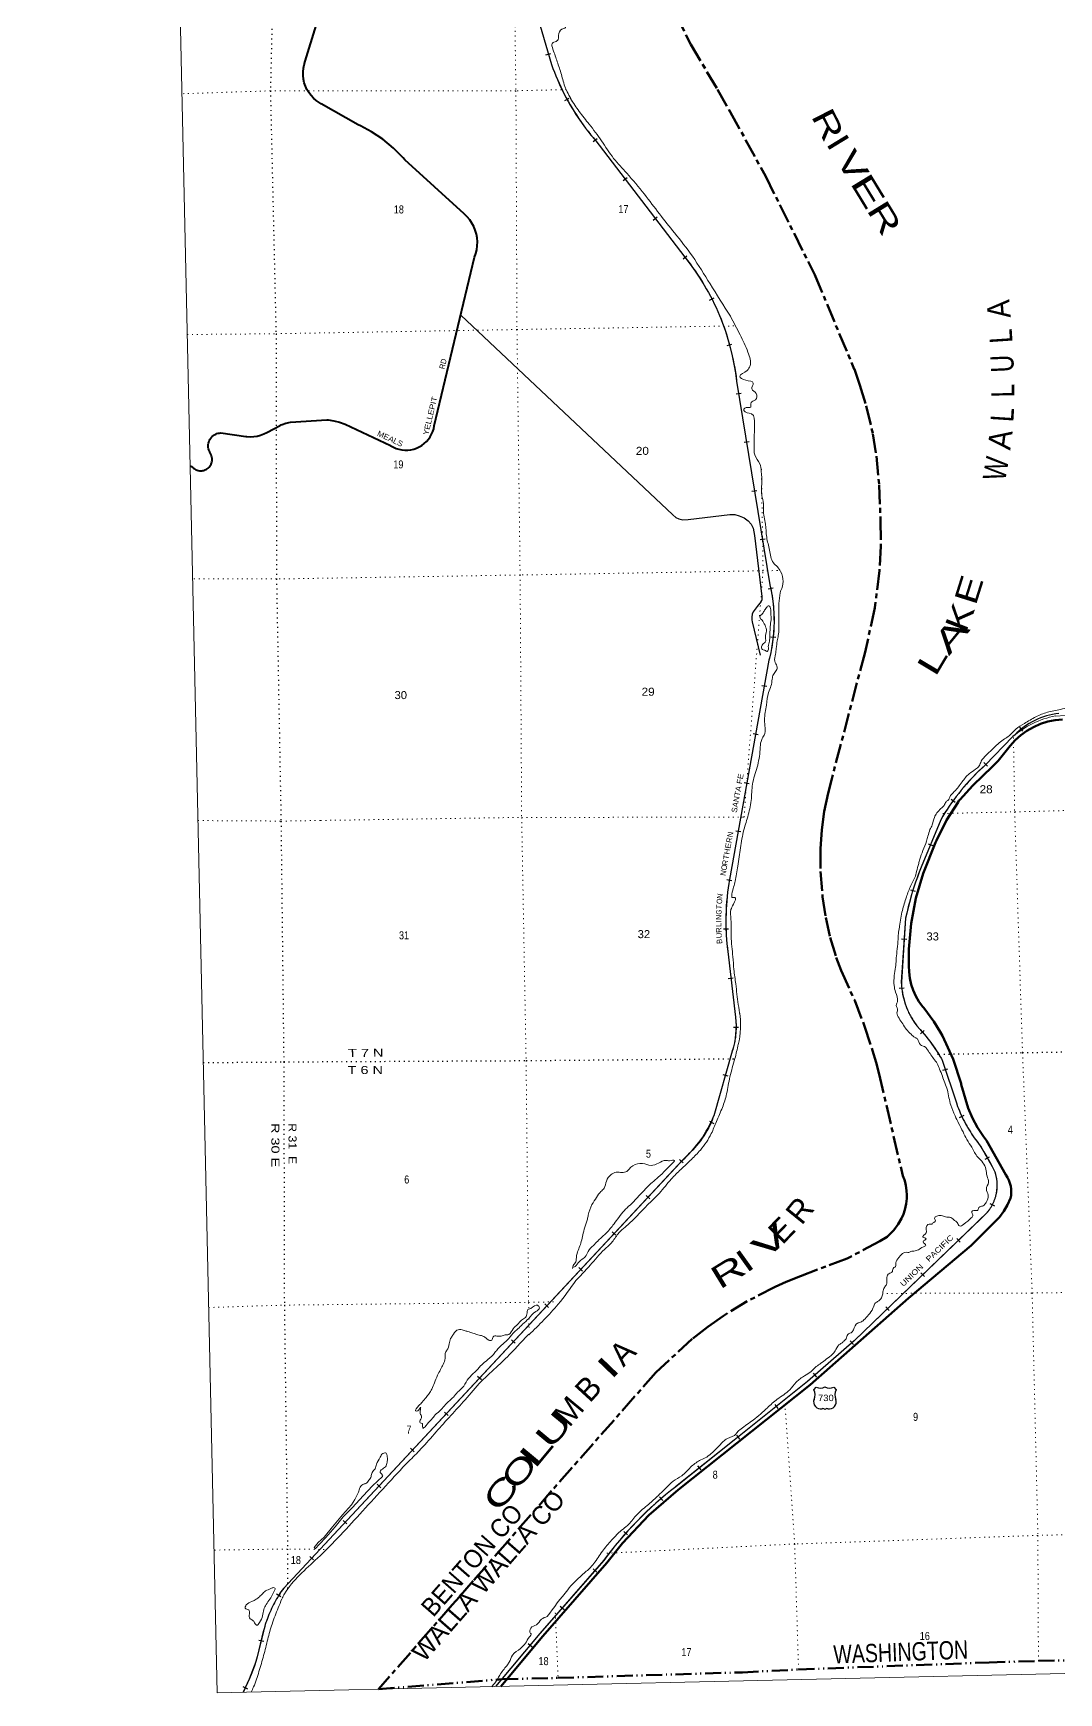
# Model space of a CAD drawing. Header units: feet. Extents: x 505285 to 763886, y -543582 to -353855.
# Drawn here: x 505285 to 527720, y -543582 to -507290 of the extents above; entities that cross this region are included whole.
import ezdxf
from ezdxf.enums import TextEntityAlignment as Align

# ---------------------------------------------------------------- set-up
doc = ezdxf.new("R2010")
doc.units = ezdxf.units.FT
doc.header["$LTSCALE"] = 70
for name, pattern in [('DASH_DOUBLE_DOT', [9.2, 5, -1.2, 0.3, -1.2, 0.3, -1.2]), ('DOTTED', [1.5, 0.3, -1.2]), ('LONG_DASH_SHORT_DASH', [9.9, 6, -1.2, 1.5, -1.2])]:
    doc.linetypes.add(name, pattern=pattern)
for name, color, linetype, lineweight in [('10', 7, 'DASH_DOUBLE_DOT', 60), ('11', 7, 'LONG_DASH_SHORT_DASH', 60), ('12', 7, 'Continuous', 13), ('16', 7, 'Continuous', 25), ('20', 7, 'Continuous', 70), ('26', 7, 'Continuous', 40), ('27', 7, 'Continuous', 13), ('29', 7, 'Continuous', 25), ('34', 7, 'Continuous', 25), ('39', 7, 'Continuous', 13), ('4', 7, 'Continuous', 13), ('6', 7, 'DOTTED', 25), ('7', 7, 'DOTTED', 13)]:
    doc.layers.add(name, color=color, linetype=linetype, lineweight=lineweight)
doc.layers.add('41', color=7, linetype='Continuous')

msp = doc.modelspace()

# ---------------------------------------------------------------- linework, layer by layer
at = {"layer": '10'}
msp.add_lwpolyline([(512838.27, -543503.56), (515545.75, -543282.81), (516763.42, -543255.61), (520798.19, -543133.83), (522027.08, -543070.87), (526194.92, -542917.49), (527274.2, -542883.87), (531506.37, -542790.57), (532576.24, -542775.37), (536789.6, -542718.91), (537915.57, -542699.75), (541130.13, -542654.61)], dxfattribs=at)
at = {"layer": '11'}
for points in [[(519252.21, -506704.27), (519672, -507536.05), (520252, -508521.05), (520533.48, -509010.96), (521310, -510424.11), (522382.58, -512575.4), (523246, -514637.05)], [(523248, -514637.05), (523370.02, -514986.38), (523507.12, -515442.25), (523652.73, -516051.08), (523730.38, -516539.12), (523791, -517169.05), (523820, -517950.05), (523828.67, -518508.61), (523794.7, -519042.79), (523697.63, -519853.77), (523482, -520825.05), (523482, -520825.05), (522745, -523625.05), (522672.38, -523909.27), (522591.09, -524306.87), (522538.91, -524708.1), (522508.59, -525132.42), (522509.79, -525624.71), (522551.05, -526173.46), (522623.85, -526625.09), (522720.91, -527064.57), (522851.95, -527505.27), (522961.15, -527785.72), (523254.78, -528443.73), (523473.18, -529005.84), (523647.9, -529538.8), (523723.13, -529794.96), (523788, -530056.05)], [(523790, -530056.05), (524308, -532274.05), (524308, -532274.05), (524343.06, -532364.55), (524356.35, -532412.95), (524374.08, -532489.44), (524391.8, -532595.49), (524394.76, -532697.46), (524393.28, -532770.63), (524379.98, -532885.53), (524353.4, -533016.71), (524320.9, -533111.3), (524281.02, -533208.11), (524205.7, -533337.07), (524111.16, -533462.7), (523961.98, -533609.02), (523805, -533708.05), (523093, -534083.05), (522068, -534471.05), (522068, -534471.05), (521759.6, -534596.34), (521518.83, -534702.75), (520902.87, -535020.53), (520384.4, -535336.82), (520046.14, -535575.52), (519703.45, -535838.6), (518907, -536577.05), (518907, -536577.05), (516625.29, -539165.1), (515657.67, -540279.98), (514910.23, -541135.74), (514607.41, -541482.34), (514449.36, -541661.18), (512838.27, -543503.56)]]:
    msp.add_lwpolyline(points, dxfattribs=at)
at = {"layer": '16'}
for p, q in [((522361.77, -536955.68), (522413.08, -536896.92)), ((522604.84, -536890.95), (522604.56, -536891.15)), ((522796.93, -536896.83), (522848.32, -536955.68))]:
    msp.add_line(p, q, dxfattribs=at)
for centre, radius, start, end in [((522168.79, -537066.31), 222.05, 332.97043, 29.75871), ((522504.16, -536739.26), 182.07, 239.97227, 303.45418), ((522705.94, -536739.76), 181.52, 236.33975, 300.08743), ((522705.93, -536739.26), 182.07, 236.54582, 236.59441), ((523041.29, -537066.31), 222.05, 150.24129, 207.02957), ((522507.98, -537221.21), 151.42, 159.09177, 283.81923), ((522702.1, -537221.21), 151.42, 256.18077, 20.90823)]:
    msp.add_arc(centre, radius, start, end, dxfattribs=at)
for centre, major_axis, start_param, end_param in [((522563.32, -537420.03), (-19.56, 51.67), 4.95877769, 6.28318531), ((522646.77, -537420.03), (19.56, 51.67), 0, 1.32637542)]:
    msp.add_ellipse(centre, major_axis=major_axis, ratio=0.929097, start_param=start_param, end_param=end_param, dxfattribs=at)
at = {"layer": '20'}
msp.add_lwpolyline([(515513.13, -543443.52), (516437, -542341.05), (517836, -540742.05), (518176.04, -540311.36), (518754.93, -539695.76), (519395, -539144.05), (522282, -536844.05), (524434, -534955.05), (525806, -533798.05), (526408, -533198.05), (526422, -533181.16), (526516.63, -533052.14), (526597.26, -532913.93), (526663, -532768.05), (526674.52, -532703.48), (526679.5, -532635.93), (526677.39, -532568.23), (526668.21, -532501.12), (526652.07, -532435.34), (526629.14, -532371.61), (526599.68, -532310.62), (526564, -532253.05), (526141, -531502.05), (526071.48, -531415.19), (525940.01, -531222.08), (525829.45, -531016.28), (525741, -530800.05), (525587, -530277.05), (525582.43, -530260.14), (525406.35, -529725.41), (525175.34, -529212.02), (525128.31, -529126.6), (524983.38, -528902.91), (524768, -528605.05), (524742.04, -528574.52), (524660.18, -528463.92), (524590.34, -528345.37), (524533.27, -528220.16), (524489.59, -528089.68), (524459.8, -527955.35), (524444.21, -527818.64), (524443, -527681.05), (524441.81, -527322.84), (524488.15, -526761.3), (524592.93, -526207.68), (524755, -525668.05), (525023, -524991.05), (525042.45, -524945.62), (525265.44, -524497.95), (525517.45, -524102.05), (525536.45, -524072.2), (525554.94, -524052.05), (525843, -523738.05), (526267, -523329.05), (526393, -523204.05), (526653, -522877.05), (526654.7, -522874.96), (526766.03, -522752.21), (526889.58, -522641.78), (527023.99, -522544.86), (527167.8, -522462.52), (527319.43, -522395.67), (527477.21, -522345.04), (527639.43, -522311.17), (527804.29, -522294.45)], dxfattribs=at)
at = {"layer": '26'}
for points in [[(514046.12, -515938.14), (514059, -515874.05), (514940, -512188.05), (514967.45, -512110.98), (514988.15, -512026.62), (514999.91, -511940.56), (515002.61, -511853.75), (514996.22, -511767.12), (514980.81, -511681.64), (514956.55, -511598.24), (514923.71, -511517.83), (514882.64, -511441.29), (514833.8, -511369.47), (514777.71, -511303.15), (514715, -511243.05), (513415, -510062.05), (513375.17, -510015.75), (513165.93, -509801.48), (512935.43, -509610.26), (512686.21, -509444.17), (512444, -509317.12), (512394.02, -509290.89), (512394, -509290.88), (511583, -508831.05), (511540.48, -508806.15), (511475.82, -508760.51), (511416.27, -508708.35), (511362.51, -508650.26), (511315.11, -508586.87), (511274.6, -508518.87), (511241.42, -508447), (511215.93, -508372.06), (511198.41, -508294.87), (511189.06, -508216.27), (511187.98, -508137.12), (511195.18, -508058.3), (511210.57, -507980.66), (511234, -507905.05), (511474, -507124.05)], [(508716.81, -516748.78), (508745, -516768.73), (508782.44, -516795.22), (508795, -516806.5), (508801.74, -516812.07), (508823.46, -516826.48), (508846.56, -516838.54), (508870.79, -516848.11), (508895.9, -516855.11), (508921.6, -516859.43), (508947.61, -516861.05), (508973.64, -516859.95), (508999.42, -516856.12), (509024.66, -516849.62), (509049.08, -516840.53), (509072.41, -516828.92), (509094.41, -516814.94), (509114.82, -516798.74), (509133.43, -516780.5), (509150.02, -516760.41), (509164.43, -516738.69), (509176.49, -516715.59), (509186.07, -516691.35), (509193.06, -516666.25), (509197.39, -516640.55), (509199.01, -516614.54), (509197.9, -516588.51), (509194.08, -516562.73), (509187.58, -516537.49), (509178.48, -516513.07), (509149.59, -516454.16), (509138.19, -516431.9), (509127.29, -516404.38), (509119.34, -516375.87), (509114.4, -516346.68), (509112.55, -516317.14), (509113.79, -516287.57), (509118.12, -516258.28), (509125.48, -516229.62), (509135.81, -516201.87), (509148.97, -516175.36), (509164.83, -516150.37), (509183.22, -516127.18), (509203.93, -516106.03), (509226.74, -516087.17), (509251.4, -516070.79), (509277.63, -516057.08), (509305.15, -516046.19), (509333.66, -516038.23), (509362.85, -516033.3), (509392.39, -516031.45), (509933.53, -516107.22), (509959.35, -516110.53), (510034.58, -516114.82), (510109.85, -516111.23), (510184.34, -516099.79), (510257.22, -516080.62), (510327.7, -516053.95), (510395, -516020.05), (510684.51, -515866.35), (510709.46, -515853.11), (510734.51, -515844.4), (510808.83, -515818.55), (510911.21, -515794.59), (510917.6, -515793.47), (511705.65, -515744.04), (511738.69, -515746.75), (511864.52, -515765.52), (511987.71, -515797.33), (512106.9, -515841.85), (513104, -516309.05), (513106.79, -516310.82), (513163.76, -516342.87), (513223.78, -516368.8), (513286.18, -516388.3), (513350.27, -516401.18), (513415.36, -516407.28), (513480.73, -516406.55), (513545.67, -516398.99), (513609.46, -516384.69), (513671.4, -516363.79), (513730.82, -516336.53), (513787.07, -516303.22), (513839.53, -516264.2), (513887.62, -516219.92), (513930.81, -516170.85), (513968.65, -516117.53), (514000.7, -516060.55), (514026.62, -516000.54), (514046.12, -515938.14)]]:
    msp.add_lwpolyline(points, dxfattribs=at)
at = {"layer": '29'}
msp.add_line((514638.26, -513455.05), (519277.51, -517825.42), dxfattribs=at)
msp.add_lwpolyline([(519277.51, -517825.42), (519344.51, -517882.86), (519407.14, -517912.1), (519494.8, -517928.81), (519611.71, -517924.63), (520526, -517816.03), (520630.37, -517816.03), (520726.4, -517841.09), (520839.11, -517887.04), (520922.61, -517953.87), (520989.41, -518024.87), (521031.16, -518112.59), (521064.56, -518271.31), (521223.2, -519607.9), (521223.2, -519678.9), (521206.51, -519720.67), (521118.83, -519825.09), (521031.16, -519946.22), (521010.28, -519992.16), (521001.94, -520063.17), (521001.93, -520121.64), (521014.46, -520163.42), (521189.8, -520890.19)], dxfattribs=at)
at = {"layer": '34', "lineweight": 13}
for p, q in [((515495, -504113.05), (516624, -507978.05)), ((517571, -509616.05), (519541, -512191.05)), ((520671, -514900.05), (521401, -519355.05)), ((521379, -521003.05), (520516, -525793.05)), ((530089, -522066.05), (527645.74, -522221.96)), ((526715, -522672.05), (526108, -523296.05)), ((525137, -524488.05), (524707, -525527.05)), ((524369, -526645.05), (524275, -528041.05)), ((520478, -527371.05), (520646, -528807.05)), ((520575, -529547.05), (520147, -531056.05)), ((525158.08, -529713.37), (525487, -530705.05)), ((519529, -531887.05), (510766, -541290.05)), ((526027, -533201.05), (523247.56, -535877.59)), ((523164, -535958.05), (523164.02, -535958.03)), ((510319, -542243.05), (510187, -542798.05))]:
    msp.add_line(p, q, dxfattribs=at)
at = {"layer": '34'}
for p, q in [((516502.62, -507762.64), (516608.79, -507731.63)), ((516914.11, -508762.73), (517011.12, -508709.59)), ((517534.83, -509661.12), (517622.68, -509593.91)), ((518188.4, -510511.11), (518276.25, -510443.9)), ((518846.08, -511375.06), (518933.93, -511307.85)), ((519500.22, -512225.74), (519586.94, -512157.07)), ((520079.81, -513129.3), (520177.96, -513078.3)), ((520464.32, -514115.84), (520570.97, -514086.52)), ((520659.56, -515177.21), (520768.71, -515159.32)), ((520835.51, -516234.88), (520944.67, -516217)), ((521008.51, -517306.8), (521117.67, -517288.92)), ((521184.47, -518364.48), (521293.63, -518346.6)), ((521361.92, -519437.7), (521470.33, -519415.71)), ((521418.6, -520487.06), (521528.53, -520499.32)), ((521223.27, -521550.99), (521332.12, -521570.6)), ((526860.95, -522462.16), (526924.19, -522552.91)), ((521035.72, -522606.67), (521144.58, -522626.28)), ((526083.66, -523240.6), (526162.95, -523317.72)), ((520840.63, -523674.79), (520949.48, -523694.41)), ((525363.9, -524043.2), (525453.48, -524108.08)), ((520653.08, -524730.48), (520761.94, -524750.09)), ((524858.91, -525013.26), (524961.12, -525055.56)), ((520458.07, -525799.36), (520567.17, -525817.54)), ((524476.17, -526019.36), (524581.68, -526052.54)), ((520386.65, -526877.86), (520497.23, -526875.04)), ((524282.4, -527095.96), (524392.76, -527103.39)), ((520490.78, -527963.18), (520600.64, -527950.33)), ((524230.69, -528174.86), (524340.74, -528163.71)), ((520605.79, -529022.14), (520716.39, -529022.93)), ((524693.44, -529170.77), (524777.6, -529099)), ((520370.3, -530063.12), (520476.71, -530093.31)), ((525186.2, -529968.09), (525291.19, -529933.27)), ((520075.69, -531084.67), (520175.98, -531131.31)), ((525546.19, -530998.5), (525646.58, -530952.05)), ((519421.96, -531919.6), (519502.88, -531995.02)), ((526111.11, -531913.53), (526207.19, -531858.73)), ((518692.87, -532705.78), (518773.79, -532781.19)), ((525725.36, -533493.15), (526167.2, -533062.56)), ((526212.56, -532884.55), (526310.87, -532935.25)), ((517950.7, -533498.32), (518031.62, -533573.73)), ((525488.92, -533644.94), (525565.64, -533724.61)), ((517221.61, -534284.49), (517302.52, -534359.9)), ((524705, -534396.21), (524781.72, -534475.89)), ((516479.43, -535077.04), (516560.35, -535152.45)), ((523934.48, -535141.83), (524011.2, -535221.5)), ((515750.34, -535863.21), (515831.26, -535938.62)), ((523152.77, -535885.29), (523225.74, -535968.42)), ((515008.17, -536655.75), (515089.09, -536731.17)), ((522348.69, -536594.58), (522421.65, -536677.7)), ((514279.08, -537441.93), (514360, -537517.34)), ((521506.29, -537275.24), (521575.21, -537361.75)), ((520669.3, -537945.38), (520738.22, -538031.89)), ((513536.91, -538234.47), (513617.83, -538309.88)), ((519818.44, -538619.9), (519887.36, -538706.42)), ((512807.81, -539020.64), (512888.73, -539096.05)), ((518985.32, -539293.58), (519057, -539377.82)), ((512065.64, -539813.19), (512146.56, -539888.6)), ((518203.9, -540057.15), (518286.56, -540130.65)), ((511336.55, -540599.36), (511417.47, -540674.77)), ((517531.16, -540872.54), (517614.41, -540945.38)), ((510610.31, -541418.7), (510704.41, -541476.85)), ((516814.24, -541688), (516897.48, -541760.83)), ((510219.66, -542429.51), (510327.27, -542455.1)), ((516114.78, -542502.09), (516199.55, -542573.15)), ((509874.75, -543444.03), (509974.72, -543491.37))]:
    msp.add_line(p, q, dxfattribs=at)
for points in [[(515496.06, -504112.77), (516625.04, -507977.72), (516654.47, -508060.69), (516685.64, -508142.53), (516718.23, -508223.9), (516751.94, -508305.4), (516787.39, -508385.76), (516824.09, -508465.17), (516861.91, -508544.7), (516901.47, -508623.1), (516942.28, -508700.53), (516984.69, -508777.94), (517028.2, -508853.9), (517072.65, -508929.54), (517119.01, -509004.5), (517166.44, -509078.02), (517215.33, -509151.05), (517264.98, -509223.27), (517316.54, -509294.83), (517368.72, -509365.11), (517422.8, -509434.71), (517477.5, -509503.05), (517533.63, -509570.89), (517571.85, -509615.36), (519541.86, -512190.38), (519599.51, -512263.18), (519655.18, -512336.91), (519709.6, -512411.63), (519763.52, -512487.43), (519815.46, -512564.15), (519865.82, -512641.44), (519915.69, -512719.81), (519963.57, -512799.09), (520009.87, -512878.96), (520055.26, -512960.24), (520098.75, -513041.68), (520141.41, -513123.79), (520182.42, -513207.22), (520221.51, -513290.83), (520259.36, -513375.42), (520296.05, -513460.26), (520331.09, -513546.44), (520364.63, -513632.45), (520396.52, -513719.79), (520426.92, -513806.95), (520456.07, -513895.12), (520483.32, -513983.45), (520508.99, -514072.37), (520533.5, -514161.54), (520556.02, -514251.61), (520577.39, -514341.93), (520596.84, -514432.43), (520615.15, -514523.17), (520631.12, -514614.42), (520645.94, -514705.91), (520659.26, -514797.24), (520671.01, -514889.15), (520672.09, -514899.91), (521402.08, -519354.84), (521415.38, -519413.45), (521427.27, -519472.1), (521438.16, -519530.95), (521448.46, -519590.31), (521457.34, -519649.64), (521465.14, -519708.88), (521472.35, -519768.6), (521478.14, -519828.3), (521482.84, -519887.9)], [(521482.84, -519887.9), (521486.62, -519948.07), (521489.25, -520007.79), (521491.2, -520067.68), (521491.82, -520127.88), (521491.27, -520187.65), (521489.72, -520247.65), (521487.42, -520307.47), (521483.78, -520367.6), (521479.32, -520427.22), (521473.52, -520487.15), (521466.9, -520546.56), (521459.26, -520606.22), (521450.48, -520665.43), (521440.61, -520724.54), (521429.99, -520783.47), (521417.95, -520842.39), (521405.17, -520901.12), (521391.22, -520959.42), (521380.07, -521003.29), (520517.08, -525793.24), (520501.55, -525886.42), (520488.26, -525979.44), (520476.55, -526072.74), (520465.81, -526166.75), (520457.3, -526260.58), (520450.47, -526354.18), (520444.61, -526448.48), (520440.97, -526542.62), (520439.02, -526636.5), (520438.59, -526731.19), (520439.91, -526825.09), (520442.31, -526919.17), (520446.84, -527013.62), (520453.15, -527107.28), (520461.05, -527201.23), (520470.11, -527294.81), (520479.09, -527370.93), (520647.09, -528806.93), (520650.63, -528836.44), (520653.47, -528865.89), (520655.81, -528895.38), (520657.83, -528925.1), (520659.15, -528954.74), (520659.95, -528984.25), (520660.45, -529013.99), (520660.22, -529043.64), (520659.49, -529073.19), (520658.26, -529102.97), (520656.49, -529132.48), (520654.39, -529162.03), (520651.61, -529191.66), (520648.28, -529221.02), (520644.43, -529250.44), (520640.24, -529279.74), (520635.37, -529309.12), (520630.13, -529338.21), (520624.2, -529367.38), (520617.9, -529396.26), (520611.09, -529425.2), (520603.73, -529453.87), (520595.85, -529482.42), (520587.61, -529510.86), (520578.67, -529539.21), (520576.05, -529547.37), (520173.74, -530965.77)], [(526749.75, -522643.85), (526741.71, -522650.47), (526715.75, -522672.86), (526108.76, -523296.85), (526061.98, -523339.43), (525998.18, -523399.2), (525936.09, -523459.97), (525874.6, -523521.66), (525814.41, -523584.13), (525755.02, -523648.19), (525697.35, -523713.28), (525640.53, -523778.87), (525584.51, -523846.06), (525530.03, -523913.59), (525476.58, -523982.3), (525424.61, -524052.45), (525373.75, -524122.67), (525323.93, -524194.07), (525275.59, -524266.92), (525228.35, -524339.84), (525182.42, -524413.51), (525137.98, -524488.55), (524708.02, -525527.47), (524666.85, -525632.82), (524626.01, -525742.44), (524587, -525853.14), (524550.47, -525965.04), (524515.42, -526076.57), (524482.19, -526189.16), (524451.46, -526302.97), (524422.18, -526416.4), (524394.88, -526530.23), (524370.09, -526645.21), (524276.1, -528041.07), (524276.75, -528059.07), (524278.11, -528088.05), (524280.2, -528116.87), (524282.63, -528145.85), (524285.55, -528174.65), (524289.06, -528203.41), (524293.06, -528231.98), (524297.54, -528260.62), (524302.38, -528289.17), (524307.93, -528317.58), (524313.86, -528345.9), (524320.39, -528374.18), (524327.27, -528402.38), (524334.78, -528430.29), (524342.65, -528458.14), (524351.01, -528485.81), (524359.97, -528513.42), (524369.32, -528540.73), (524379.14, -528568.08), (524389.48, -528595.03), (524400.28, -528622.04), (524411.6, -528648.63), (524423.29, -528675.14), (524435.37, -528701.34), (524448.04, -528727.5), (524461.23, -528753.25), (524474.68, -528778.78), (524488.73, -528804.28), (524503.07, -528829.33), (524517.9, -528854.19), (524533.35, -528878.78), (524548.97, -528903.04), (524565.07, -528927.11), (524581.8, -528950.91), (524598.68, -528974.36), (524615.96, -528997.51), (524633.83, -529020.34), (524644.78, -529031.95), (524688.66, -529079.25), (524731.92, -529127.75)], [(524731.92, -529127.75), (524773.9, -529176.97), (524815.22, -529226.55), (524855.94, -529277.31), (524895.5, -529328.31), (524934.27, -529380.17), (524971.93, -529433.07), (525008.76, -529486.01), (525044.8, -529539.83), (525079.73, -529594.69), (525113.81, -529649.58), (525146.95, -529705.03), (525170.43, -529746.48), (525169.28, -529743.66), (525488.03, -530704.7), (525489.45, -530708.64), (525507.16, -530757.76), (525525.8, -530806.13), (525545.27, -530854.59), (525565.68, -530902.32), (525586.75, -530949.91), (525608.51, -530996.94), (525631.34, -531043.88), (525655.1, -531090.09), (525679.33, -531135.91), (525704.63, -531181.65), (525730.45, -531226.61), (525757.15, -531271.23), (525784.97, -531315.35), (525813.08, -531358.87), (525842.07, -531402.06), (525872.17, -531444.75), (525902.56, -531486.83), (525933.65, -531528.36), (525965.89, -531569.42), (526018.2, -531651.5), (526081.57, -531754.25), (526142.79, -531858.87), (526202.47, -531963.51), (526260.3, -532069.1), (526316.01, -532176.62), (526320.26, -532189.03), (526325.23, -532204.47), (526329.91, -532220), (526334.41, -532235.58), (526338.54, -532251.33), (526342.48, -532267.12), (526346.08, -532282.95), (526349.48, -532298.83), (526352.48, -532314.79), (526355.27, -532330.8), (526357.8, -532346.79), (526360.06, -532362.88), (526361.98, -532379), (526363.62, -532395.23), (526365.07, -532411.38), (526366.12, -532427.62), (526366.91, -532443.83), (526367.5, -532460.09), (526367.77, -532476.25), (526367.68, -532492.58), (526367.41, -532508.82), (526366.74, -532525.01), (526365.94, -532541.2), (526364.74, -532557.48), (526363.29, -532573.61), (526361.58, -532589.71), (526359.6, -532605.91), (526357.22, -532621.95), (526354.73, -532637.97), (526351.84, -532653.95), (526348.73, -532669.98), (526345.34, -532685.79), (526341.59, -532701.61), (526337.67, -532717.36), (526333.48, -532733.09), (526328.91, -532748.64), (526324.13, -532764.24), (526319.12, -532779.69), (526313.77, -532795.03), (526308.18, -532810.22), (526302.33, -532825.38), (526296.29, -532840.46), (526289.86, -532855.37), (526283.25, -532870.19), (526276.32, -532884.92), (526269.19, -532899.56), (526261.76, -532913.98), (526254.13, -532928.3), (526246.26, -532942.47), (526238.07, -532956.55), (526229.7, -532970.4), (526221.06, -532984.24), (526212.19, -532997.77), (526203.07, -533011.3), (526193.7, -533024.53), (526184.14, -533037.67), (526174.41, -533050.6), (526164.36, -533063.43)], [(519487.08, -531933.64), (510766.85, -541290.76), (510738.99, -541329.1), (510712.15, -541367.92), (510685.94, -541407.23), (510660.02, -541447.08), (510635.15, -541487.34), (510611.07, -541527.88), (510587.28, -541568.96)], [(525725.33, -533493.09), (523241.89, -535884.58), (523243.82, -535881.5), (522224.94, -536775.85), (519339.58, -539074.54), (519228.13, -539161.88), (519118.36, -539252.08), (519010.07, -539344.21), (518902.15, -539438.13), (518796.87, -539534.12), (518693.73, -539631.56), (518590.95, -539730.79), (518490.81, -539832.09), (518392.83, -539934.84), (518295.69, -540040.01), (518201.34, -540146.14), (518107.98, -540253.55), (518016.64, -540363.53), (517928.08, -540474.45), (517841.02, -540587.31), (517766.9, -540686.03), (516369.47, -542283.23), (515394.76, -543446.13)], [(510587.28, -541568.96), (510564.52, -541610.45), (510542.58, -541652.2), (510521.13, -541694.66), (510500.66, -541737.17), (510480.63, -541779.99), (510461.48, -541823.46), (510443.29, -541866.97), (510425.76, -541910.97), (510408.84, -541955.06), (510392.77, -541999.8), (510377.48, -542044.42), (510363.06, -542089.69), (510349.39, -542134.84), (510336.39, -542180.47), (510324.35, -542226.15), (510320.06, -542243.32), (510188.05, -542798.35), (510156.69, -542894.37), (510123.31, -542989.09), (510088.28, -543083.28), (510051.98, -543177.68), (510013.66, -543270.82), (509973.86, -543362.88), (509932.78, -543455.14), (509889.69, -543546.15), (509878.2, -543568.01)]]:
    msp.add_lwpolyline(points, dxfattribs=at)
at = {"layer": '34', "lineweight": 13}
for points in [[(523248.73, -535875.72), (522224.24, -536775), (519338.92, -539073.66)], [(517768.27, -540682.79), (516368.64, -542282.51), (515446.02, -543383.24)]]:
    msp.add_lwpolyline(points, dxfattribs=at)
for centre, radius, start, end in [((521376.91, -506322.93), 5032.85, 199.19976, 220.86843), ((515400.05, -515508.53), 5305.96, 6.58515, 38.69962), ((518054.88, -520134.52), 3435.71, 345.35716, 13.11319), ((528005.4, -524150.98), 1962.75, 100.49163, 131.1054), ((529444.21, -527005.2), 4988.8, 131.9699, 149.69777), ((525836.62, -526710.63), 5399.16, 170.21512, 187.02592), ((530952.17, -528025.21), 6726.29, 158.1978, 168.15938), ((525934.55, -527990.19), 1660.32, 181.75512, 218.37999), ((518961.23, -529018.81), 1698.02, 341.87498, 7.16397), ((521940.66, -531572.17), 3709.03, 29.21119, 43.45722), ((528299.08, -529715.66), 2981.06, 199.38365, 218.46653), ((518086.27, -530168.82), 2243.61, 310.01882, 336.70612), ((520157.56, -535323.06), 6914.58, 27.06379, 32.87225), ((525437.09, -532482.63), 929.58, 309.39059, 19.19213), ((524338.64, -545526.51), 8163.12, 127.76014, 143.65539), ((512951.95, -542896.69), 2712.87, 143.68465, 166.05795), ((504693.56, -541037.96), 5768.52, 334.08467, 342.23465)]:
    msp.add_arc(centre, radius, start, end, dxfattribs=at)
at = {"layer": '34'}
for centre, radius, start, end in [((527883.13, -523729.37), 1570.17, 95.95158, 136.03481), ((517781.83, -529992.33), 2584.1, 311.34832, 337.85115)]:
    msp.add_arc(centre, radius, start, end, dxfattribs=at)
at = {"layer": '39'}
for p, q in [((516619.06, -507521.12), (516618.44, -507521.61)), ((513485.5, -538529.55), (513496, -538519.05))]:
    msp.add_line(p, q, dxfattribs=at)
msp.add_lwpolyline([(512922, -538819.05), (512925, -538851.05), (512709, -539053.05), (512506, -539275.05), (512273, -539527.05), (512068, -539733.05), (511888, -539952.05), (511690, -540182.05), (511546, -540328.05), (511455, -540434.05), (511430, -540405.05), (511517, -540291.05), (511653, -540180.05), (511834, -539952.05), (512050, -539689.05), (512247, -539473.05), (512322, -539354.05), (512401, -539197.05), (512420, -539118.05)], dxfattribs=at)
for centre, radius, start, end in [((523642.58, -519899.52), 2047.91, 167.92301, 181.02191), ((519005.74, -528990.45), 1754.18, 346.02611, 9.86049)]:
    msp.add_arc(centre, radius, start, end, dxfattribs=at)
for points in [[(525663.88, -497516.55), (525699, -497575.05), (525686, -497672.05), (525701, -497758.05), (525761, -497812.05), (525765, -497860.05), (525829, -497963.05), (525926, -498166.05), (525991, -498307.05), (526018, -498517.05), (525963, -498613.05), (525924, -498701.05), (525943, -498881.05), (526050, -499036.05), (526148, -499134.05), (526334, -499340.05), (526472, -499430.05), (526638, -499589.05), (526819, -499846.05), (526968, -500070.05), (527112, -500302.05), (527252.14, -500638.29), (527325.51, -500762.17), (527435.58, -501069.58), (527575, -501334.05), (527655.71, -501647.69), (527741, -501822.05), (527837, -502052.05), (527844, -502086.05), (527901, -502203.05), (527984, -502359.05), (528070, -502623.05), (528160, -502797.05), (528243, -502983.05), (528329, -503101.05), (528391, -503213.05), (528414, -503417.05), (528427, -503545.05), (528444, -503694.05), (528477, -503773.05), (528500, -503861.05), (528471, -503894.05), (528410, -503882.05), (528360, -503819.05), (528288, -503824.05), (528203, -503867.05), (528096, -503971.05), (528024, -503988.05), (527948, -504037.05), (527940, -504150.05), (527972, -504281.05), (528013, -504479.05), (527993, -504640.05), (527942, -504732.05), (527856, -504858.05), (527865, -505025.05), (527929, -505234.05), (527958, -505325.05), (528054, -505426.05), (528225, -505491.05), (528281, -505555.05), (528314, -505678.05), (528293, -505790.05), (528252, -505922.05), (528282, -506041.05), (528351, -506119.05), (528441, -506159.05), (528495, -506213.05), (528502, -506205.05), (528575, -506086.05), (528711, -506022.05), (528837, -505940.05), (528927, -505882.05), (529015, -505879.05), (529097, -505979.05), (529124, -506060.05), (529025, -506166.05), (528897, -506277.05), (528786, -506348.05), (528678, -506418.05), (528672, -506452.05), (528697, -506544.05), (528762, -506560.05), (528882, -506557.05), (528976, -506594.05), (529070, -506698.05), (529176, -506800.05), (529269, -506900.05), (529376, -507025.05), (529473, -507049.05), (529658, -507105.05), (529750, -507152.05), (529830, -507194.05), (529956, -507250.05), (530111, -507252.05), (530233, -507250.05), (530349, -507290.05)], [(516402.7, -506814.84), (516439, -506778.05), (516549, -506650.05), (516707, -506536.05), (516879, -506501.05), (516950, -506597.05), (516885, -506634.05), (516818, -506670.05), (516751, -506813.05), (516712, -506903.05), (516925, -506842.05), (516985, -506910.05), (516990, -507056.05), (516946, -507104.05), (516928, -507163.05), (516851, -507202.05), (516777, -507339.05), (516757, -507447.05), (516676.59, -507486.21)], [(516676.98, -507485.4), (516643.25, -507507.49), (516655.8, -507641.25), (516748.3, -507914.73), (516839.91, -508194.26), (516877.84, -508339.53), (517003.97, -508645.52), (517083.74, -508786.76)], [(517038.75, -508721.34), (517230, -509000.05), (517447, -509280.05), (517718, -509645.05), (517982, -510027.05), (518269, -510353.05), (518654, -510808.05), (518986, -511243.05), (519314, -511656.05), (519705, -512167.05), (520091, -512771.05), (520537, -513477.05)], [(520537, -513477.05), (520748, -513886.05), (520920, -514266.05), (520966, -514566.05), (520900, -514664.05), (520741, -514791.05), (520871, -514878.05), (521036, -514943.05), (521006, -515067.05), (521102, -515172.05), (521082, -515305.05), (520990, -515369.05), (520981, -515466.05), (520881, -515475.05), (520832, -515515.05), (520833, -515543.05), (520996, -515612.05), (521065, -515847.05), (521059, -516149.05), (521059, -516313.05), (521068, -516510.05), (521181, -516707.05), (521212, -516869.05), (521222, -517142.05), (521221, -517399.05), (521263, -517573.05), (521257, -517706.05), (521305, -518028.05), (521330, -518310.05), (521394, -518596.05), (521476, -518870.05), (521564, -518960.05), (521635, -519062.05), (521689, -519279.05), (521638, -519478.05), (521637.22, -519479.67)], [(521595.38, -519934.32), (521597.01, -520174.76), (521584.83, -520462.81), (521562.47, -520575.63), (521539.68, -520744.11), (521524.76, -520868.47), (521508.84, -521023.93), (521555.28, -521134), (521541.05, -521224.58), (521477.71, -521313.46), (521450.05, -521414.9), (521422.7, -521565.83), (521369.9, -521704.3), (521327.59, -521982.78), (521282.94, -522307.22), (521275.77, -522638.95), (521221.13, -522735.87), (521190.48, -522902.55), (521133.2, -523296.42), (521028.48, -523665.45), (520994.66, -524024.58), (520927.95, -524384.41), (520830.95, -524711.38), (520758.45, -525105.71), (520697.49, -525501.4), (520642.18, -525831.25), (520569.5, -526120.03), (520576.84, -526193.46), (520632.07, -526188.2), (520604.37, -526336.45), (520548, -526456.01), (520548, -526669.78), (520552.98, -527036.14), (520589.86, -527485.7), (520613.79, -527763.9), (520652.7, -528081.13), (520708.61, -528528.44), (520747.66, -528775.26)], [(521337.42, -520811.8), (521336, -520811.05), (521307, -520790.05), (521240, -520768.05), (521222, -520688.05), (521246, -520653.05), (521307, -520591.05), (521302, -520521.05), (521311, -520430.05), (521325, -520367.05), (521294, -520240.05), (521262, -520174.05), (521230, -520125.05), (521197, -520094.05), (521182, -520051.05), (521226, -519999.05), (521274, -519929.05), (521327, -519848.05), (521376, -519809.05), (521405, -519844.05), (521419, -519952.05), (521428, -520080.05), (521411, -520232.05), (521403, -520344.05), (521399, -520487.05), (521391, -520582.05), (521365, -520706.05), (521365, -520780.05), (521337.42, -520811.8)], [(527928.55, -522034.12), (527760.5, -522077.39), (527469.53, -522138.65), (527218.83, -522240.83), (526966.58, -522382.46), (526778.24, -522510.49), (526634.82, -522654.91), (526534.44, -522720.54), (526302.93, -522912.95), (526131.36, -523078.28), (526025.13, -523211.07), (525976.85, -523313.31), (525900.78, -523385.29), (525760.32, -523484.74), (525603.19, -523664.01), (525434.29, -523872.13), (525334.93, -523993.09), (525305.49, -524058.02), (525254.75, -524096.32), (525213.13, -524175.28), (525138.93, -524246.77), (525055.51, -524341.31), (524999.83, -524438.15), (524950.76, -524600.69), (524901.67, -524704.87), (524858.76, -524849.3), (524826.64, -524956.38), (524748.65, -525165.66), (524678.94, -525353.27), (524654.88, -525448.46), (524608.93, -525621.29), (524574.42, -525755.59)], [(524574.42, -525755.59), (524482.9, -525930.84), (524387.1, -526178.06), (524338.81, -526329.1), (524298.59, -526471.4), (524262.42, -526640.92), (524236, -526815.7), (524231.89, -526843.3)], [(524232.2, -526841.22), (524211.44, -526980.42), (524200.29, -527148.67), (524178.38, -527371.81), (524162.32, -527559.5), (524149.55, -527713.65), (524122.13, -527896.46), (524117.81, -528115.8), (524148.81, -528259.03), (524189.26, -528470.48), (524167.67, -528576.12), (524194.27, -528630.33), (524180.1, -528710.63), (524225.14, -528830.75), (524305.87, -528955.6), (524384.66, -529072.73), (524487.1, -529179.57), (524575.77, -529250.73), (524626.1, -529284.29), (524693.28, -529411.3), (524809.27, -529467.14), (524828.54, -529491.51), (524981.6, -529714.15), (525061.16, -529822.72), (525112.86, -529945.51), (525173.62, -530094.48), (525224.28, -530244.46), (525284.18, -530401.95), (525317.18, -530568.9), (525359.18, -530733.72), (525450.45, -530966.06), (525528.44, -531128.2), (525624.86, -531315.01), (525708.56, -531480.38), (525816.33, -531652.2), (525946.92, -531868.81), (526061.79, -531990.43), (526123.35, -532131.52), (526150.75, -532280.77), (526181.86, -532423.37), (526135.62, -532565.19), (526176.98, -532700.37), (526130.15, -532857.24), (526069.09, -532929.28), (526031.03, -532942.72), (525962.8, -532986.87), (525946.92, -533030.36), (525934.95, -533032.68), (525816.5, -533055.46), (525840.21, -533154.22), (525805.38, -533197.75), (525642.03, -533334.03), (525547.01, -533372.93), (525497.48, -533294.31), (525441.75, -533251.85), (525357.24, -533190.4), (525243.42, -533172.97), (525148.88, -533145.57), (525003.99, -533208.57), (525019.11, -533272.09), (525010.53, -533279.86), (524958.66, -533314.45), (524940.1, -533332.05), (524884.24, -533332.05), (524817, -533439.14), (524817, -533522.88), (524742.99, -533618.04), (524821.33, -533652.4), (524750.33, -533717.49), (524810.06, -533795.13), (524759.22, -533826.16), (524647.43, -533893.97), (524551.11, -533922.1), (524466.24, -533935.86), (524439.86, -533951.14), (524394.51, -533945.74), (524221.16, -534062.16), (524153.49, -534181.72), (524148.69, -534257.45), (524137.92, -534273.77)], [(520707.89, -529400.56), (520635, -529714.05), (520526, -530110.05), (520453, -530486.05), (520362, -530781.05), (520230, -531089.05), (520119, -531352.05), (519879, -531714.05), (519683, -531916.05), (519453, -532137.05), (519242, -532348.05), (518985, -532654.05), (518754, -532885.05), (518465, -533181.05), (518236, -533398.05), (518099, -533521.05), (517953, -533722.05), (517782, -533886.05), (517471, -534231.05), (517235, -534484.05), (517158.21, -534563.38)], [(517085, -534303.05), (517100, -534238.05), (517152, -534160.05), (517167, -534069.05), (517182, -533974.05), (517231, -533841.05), (517275, -533715.05), (517310, -533569.05), (517351, -533401.05), (517409, -533222.05), (517428, -533137.05), (517508, -532907.05), (517609, -532747.05), (517705, -532619.05), (517773, -532546.05), (517824, -532393.05), (517926, -532251.05), (518036, -532199.05), (518167, -532204.05), (518269, -532179.05), (518327, -532120.05), (518401, -532056.05), (518614, -532006.05), (518800, -532048.05), (518967, -531996.05), (519126, -531940.05), (519206, -531947.05), (519313, -531939.05), (519257, -532012.05), (519115, -532155.05), (518960, -532305.05), (518827, -532419.05), (518590, -532656.05), (518428, -532831.05), (518311, -532943.05), (518183, -533072.05), (518068, -533223.05), (517968, -533357.05), (517803, -533544.05), (517634, -533705.05), (517539, -533800.05), (517425, -533929.05), (517361, -534046.05), (517265, -534124.05), (517201, -534188.05), (517155, -534246.05), (517090, -534283.05)], [(516129, -535753.05), (516768, -535085.05), (517158, -534567.05)], [(524137.92, -534273.77), (524094.29, -534300.5), (524069.24, -534386.68), (524067.21, -534387.93), (523987.93, -534430), (523957.77, -534528), (523950.63, -534652.15), (523904.93, -534716.83), (523872.1, -534814.05), (523859.39, -534902.12), (523812, -534984.5), (523756.45, -535026.94), (523699.48, -535065.43), (523665.74, -535145.34)], [(513821, -537803.05), (513801, -537756.05), (513799, -537691.05), (513750, -537675.05), (513765, -537596.05), (513781, -537541.05), (513753, -537480.05), (513756, -537391.05), (513762, -537339.05), (513697, -537414.05), (513651, -537417.05), (513723, -537302.05), (513793, -537223.05), (513879, -537122.05), (513945, -537039.05), (514004, -536938.05), (514065, -536802.05), (514130, -536639.05), (514194, -536514.05), (514250, -536399.05), (514298, -536269.05), (514298, -536160.05), (514336, -536089.05), (514385, -535952.05), (514415, -535834.05), (514461, -535769.05), (514550, -535655.05), (514613, -535637.05), (514719, -535659.05), (514792, -535681.05), (514851, -535701.05), (514956, -535735.05), (515070, -535767.05), (515141, -535787.05), (515250, -535868.05), (515320, -535869.05), (515344, -535798.05), (515430, -535779.05), (515506, -535784.05), (515586, -535761.05), (515688, -535744.05), (515782, -535622.05), (515879, -535530.05), (515966, -535433.05), (516052, -535373.05), (516089, -535273.05), (516097, -535215.05), (516168, -535176.05), (516320, -535107.05), (516360, -535161.05), (516277, -535245.05), (516125, -535395.05), (515991, -535522.05), (515890, -535622.05), (515822, -535683.05), (515681, -535839.05), (515564, -535951.05), (515417, -536101.05), (515355, -536182.05), (515191, -536326.05), (515069, -536435.05), (514949, -536568.05), (514809, -536705.05), (514702, -536874.05), (514568, -537009.05), (514478, -537113.05), (514306, -537274.05), (514204, -537394.05), (514081, -537505.05), (514000, -537602.05), (513925, -537681.05), (513873, -537747.05), (513840, -537781.05), (513804, -537788.05)], [(523666.95, -535142.48), (523654.35, -535172.33), (523556.68, -535319.74), (523458.01, -535429.08), (523380.84, -535479.48), (523316.66, -535498.44), (523226.77, -535642.99), (523177.11, -535708.48), (523117.29, -535728.42), (523078.57, -535818.32), (523017.84, -535890.69), (522967.47, -535936.87), (522910.07, -535974.72), (522827.42, -536106.97), (522770.07, -536178.87), (522639.84, -536281.93), (522516.85, -536375.4), (522415.11, -536447.04), (522295.23, -536558.99), (522159.47, -536647.87), (521977.78, -536790.47), (521833.3, -536955.88), (521562.36, -537161.05), (521347.12, -537346.98), (521036.28, -537616.24), (520896.1, -537716.23), (520768.84, -537810.38), (520680.98, -537890.16), (520663.01, -537917.64), (520472.4, -538020.63), (520298.81, -538171.99), (520117.99, -538349.87), (519981.67, -538446.85), (519863.7, -538501.3), (519665.69, -538649.27), (519472.06, -538835), (519283.32, -538955.83), (519128.64, -539102.16), (518960.3, -539266.5), (518745.98, -539460.98), (518494.69, -539682.77), (518313.22, -539895.15), (518065.32, -540106.22), (517989.87, -540189), (517886.44, -540299.6), (517689.11, -540553.89), (517497.62, -540815.73), (517311.87, -540986), (517125.34, -541160.3), (516977.09, -541328.81), (516529.66, -541912.31)], [(516129.26, -535741.3), (516010.57, -535859.62), (515775.39, -536112.81), (515457.43, -536425.74), (515087.4, -536772.9), (514732.66, -537172.35), (514422.49, -537517.54), (514099.62, -537876.39), (513768.22, -538248.97), (513495.75, -538521.43)], [(513502, -538513.05), (512489, -539608.05), (511506, -540637.05), (510784, -541417.05), (510730, -541513.05)], [(512424, -539113.05), (512497, -539024.05), (512561, -539004.05), (512631, -538933.05), (512676, -538853.05), (512699, -538762.05), (512763, -538685.05), (512797, -538584.05), (512876, -538432.05), (512936, -538348.05), (513010, -538343.05), (513026, -538399.05), (513034, -538449.05), (513027, -538540.05), (512992, -538637.05), (512900, -538709.05), (512873, -538750.05), (512911, -538801.05), (512932, -538832.05)], [(510584, -541299.05), (510531, -541417.05), (510463, -541532.05), (510381, -541654.05), (510332, -541758.05), (510305, -541896.05), (510236, -542045.05), (510173, -542103.05), (510138, -542070.05), (510098, -542004.05), (510034, -541962.05), (510014, -541852.05), (510001, -541770.05), (509922, -541732.05), (509947, -541661.05), (510067, -541588.05), (510140, -541550.05), (510215, -541495.05), (510287, -541430.05), (510367, -541355.05), (510483, -541303.05), (510543, -541282.05), (510571, -541295.05)], [(510722.81, -541527.81), (510646, -541725.05), (510510, -542077.05), (510417, -542410.05), (510327, -542767.05), (510224, -543114.05), (510107, -543454.05), (510051.3, -543564.12)], [(516529.66, -541912.31), (516405.5, -541973.75), (516292.38, -542095.75), (516170.15, -542165.59), (516165.3, -542281.86), (516179.22, -542294.27), (516142.86, -542356.67), (516055.7, -542497.25), (515945.25, -542610.46), (515772.65, -542759.63), (515697.13, -542909.57), (515644.45, -542988.13), (515492.38, -543192.93), (515439.69, -543286.37), (515316.47, -543447.5)]]:
    msp.add_spline(points, degree=3, dxfattribs=at)
at = {"layer": '4'}
msp.add_lwpolyline([(505285.47, -360804.74), (536860.22, -360087.99), (568433.96, -359327.81), (600006.62, -358524.19), (631578.15, -357677.15), (663148.48, -356786.68), (694717.55, -355852.8), (726285.32, -354875.48), (757851.71, -353854.74), (763886.04, -536576.2), (732068.3, -537605.06), (700249.18, -538590.15), (668428.73, -539531.49), (636607.03, -540429.04), (604784.11, -541282.83), (572960.06, -542092.84), (541134.91, -542859.08), (509308.75, -543581.54)], close=True, dxfattribs=at)
msp.add_lwpolyline([(505285.47, -360804.74), (536860.22, -360087.99), (568433.96, -359327.81), (600006.62, -358524.19), (631578.15, -357677.15), (663148.48, -356786.68), (694717.55, -355852.8), (726285.32, -354875.48), (757851.71, -353854.74), (763886.04, -536576.2), (732068.3, -537605.06), (700249.18, -538590.15), (668428.73, -539531.49), (636607.03, -540429.04), (604784.11, -541282.83), (572960.06, -542092.84), (541134.91, -542859.08), (509308.75, -543581.54)], close=True, dxfattribs=at)
at = {"layer": '6'}
for points in [[(510528.35, -506148.35), (510474.88, -508550.3), (510597.68, -513861.63), (510607.8, -519225.14), (510705.9, -524519.24), (510766.85, -529784.48), (510779.46, -535103.67), (510848.79, -540436.97), (510848.53, -541303.48)], [(525064.3, -529619.15), (525099.99, -529618.38), (526926.27, -529582.84), (532220.64, -529484.67), (537544.05, -529355.32), (540820.03, -529272.96)], [(509005.44, -529801.9), (510766.85, -529784.48), (516067.65, -529756.44), (520598.83, -529715.04), (520612.08, -529714.76)]]:
    msp.add_lwpolyline(points, dxfattribs=at)
at = {"layer": '7'}
for p, q in [((520763.99, -524435.47), (520817.99, -524435.44)), ((516706.77, -541833.15), (516767.85, -543256.28))]:
    msp.add_line(p, q, dxfattribs=at)
for points in [[(515815.52, -506504.07), (515844.85, -508548), (515868.18, -513770.32), (515936.68, -519137.82), (515970.73, -524438.18), (516067.65, -529756.44), (516123.35, -535043.98), (516125.07, -535192.6)], [(516943.2, -508524.39), (515844.85, -508548), (510474.88, -508550.3), (508539.04, -508613.8)], [(508654.96, -513879.75), (510597.68, -513861.63), (515868.18, -513770.32), (520608.01, -513691.38)], [(520834.7, -524436.89), (520834.6, -524435.43), (521251.31, -519044.97), (521214.56, -516764.19)], [(521572.91, -519041.91), (521566.5, -519042.02), (521251.31, -519044.97), (515936.68, -519137.82), (510607.8, -519225.14), (508772.47, -519218.71)], [(526728.45, -522689.9), (526754.56, -524316.5), (526926.27, -529582.84), (527137.53, -534838.82), (527261.98, -540140.04), (527274.2, -542883.87)], [(525182.08, -524354.16), (525183.66, -524354.13), (526758.87, -524317.3), (532056, -524182.83), (537446.92, -524089.33), (540694.35, -524021.98)], [(508888.9, -524507.93), (510705.9, -524519.24), (511613.91, -524505.26)], [(511572.32, -524505.9), (515970.73, -524438.18), (520834.6, -524435.43)], [(523957, -534847.4), (527137.53, -534838.82), (532396.69, -534768), (537686.07, -534641.85), (540941.77, -534600.9)], [(509123.29, -535155.92), (510779.46, -535103.67), (516123.35, -535043.98), (516670.2, -535032.93)], [(516127.46, -535398.31), (516129.45, -535570.5), (516136.97, -535652.07)], [(522027.08, -543070.87), (521942.58, -540327.55), (521722.02, -537163.96)], [(541065.33, -539883.77), (537812.18, -539932.97), (532516.57, -539995), (527261.98, -540140.04), (521942.58, -540327.55), (517856.7, -540528.34), (517824.85, -540527.92)], [(511652.2, -540447.45), (510848.79, -540436.97), (509240.06, -540460.72)]]:
    msp.add_lwpolyline(points, dxfattribs=at)

# ---------------------------------------------------------------- texts
at = {"layer": '10', "width": 0.8}
msp.add_text('WASHINGTON', height=400, rotation=2.108, dxfattribs=at).set_placement((522796.44, -542942.49))
at = {"layer": '12'}
msp.add_text('WALLA WALLA CO', height=400, rotation=48.776, dxfattribs=at).set_placement((513835.15, -542930.66))
at = {"layer": '12', "width": 0.95}
msp.add_text('BENTON CO', height=400, rotation=48.776, dxfattribs=at).set_placement((514037.46, -541946.09))
at = {"layer": '16', "width": 1.1}
msp.add_text('730', height=140, dxfattribs=at).set_placement((522625.18, -537202.72), align=Align.CENTER)
at = {"layer": '27'}
for s, rotation, width, p in [('RD', 76.558, 0.95, (514280.7, -514645.36)), ('YELLEPIT', 76.558, 1.15, (513926.22, -516090.29)), ('MEALS', 334.894, 1.1, (512797.53, -516083.83))]:
    msp.add_text(s, height=120, rotation=rotation, dxfattribs=dict(at, width=width)).set_placement(p)
at = {"layer": '34'}
for s, rotation, width, p in [('SANTA FE', 79.787, 1.1, (520674.57, -524344.14)), ('H', 79.787, 1.1, (520511.98, -525257.6)), ('E', 79.787, 1.2, (520534.86, -525130.58)), ('O', 79.787, 0.85, (520449.02, -525607.02)), ('T', 79.787, 1.2, (520490.77, -525375.31)), ('N', 84.345, 0.9, (520360.04, -526225.81)), ('G', 88.045, 0.7, (520340.48, -526565.12)), ('T', 86.574, 1.05, (520344.28, -526455.03)), ('O', 85.66, 0.75, (520351.56, -526335.64)), ('N', 89.221, 0.8, (520338.81, -526682.82)), ('L', 90.866, 0.8, (520340.13, -526835.09)), ('R', 91.878, 0.9, (520344.17, -526960.3)), ('U', 93.339, 0.85, (520350.81, -527075.93)), ('UNION   PACIFIC', 43.919, 1.2, (524319.16, -534708.37))]:
    msp.add_text(s, height=120, rotation=rotation, dxfattribs=dict(at, width=width)).set_placement(p)
for s, rotation, p in [('N', 79.787, (520579.96, -524880.27)), ('R', 79.787, (520557.74, -525003.57)), ('R', 79.787, (520468.55, -525498.61)), ('N', 79.787, (520428.15, -525722.87)), ('I', 89.933, (520338.71, -526740.06)), ('B', 94.566, (520360.66, -527200.82))]:
    msp.add_text(s, height=120, rotation=rotation, dxfattribs=at).set_placement(p)
at = {"layer": '41'}
for s, rotation, width, p in [('R', 297.192, 1.4, (522293.99, -509103.08)), ('I', 301.388, 1.3, (522617.61, -509700.97)), ('V', 301.388, 1.45, (522824.3, -510039.75)), ('E', 301.388, 1.65, (523141.71, -510560.01)), ('R', 301.526, 1.5, (523504.24, -511154.21)), ('A', 94.793, 0.9, (526669.34, -513504.45)), ('L', 93.796, 0.85, (526709.5, -514057.25)), ('U', 92.705, 0.8, (526739.77, -514697.47)), ('L', 90.827, 0.8, (526747.77, -515251.74)), ('L', 86.321, 0.85, (526723.77, -515805.22)), ('A', 82.646, 0.95, (526657.55, -516418.44)), ('W', 80.431, 0.8, (526545.68, -517105.39)), ('E', 72.565, 1.35, (525901.31, -519822.21)), ('K', 68.942, 1.3, (525683.21, -520424.52)), ('A', 50.673, 1.7, (525315.69, -520918.21)), ('L', 59.125, 1.55, (525017.19, -521384.73)), ('V', 40.264, 1.75, (521268.5, -534141.93)), ('R', 31.535, 1.5, (520304.88, -534772.51)), ('I', 35.535, 1.45, (520884.81, -534415.36)), ('I', 46.143, 1.8, (517923.21, -536760.74)), ('U', 50.244, 1.65, (516605.2, -538286.65)), ('L', 50.237, 1.9, (516250.66, -538712.77)), ('O', 50.22, 1.5, (515855.68, -539187.19)), ('C', 50.22, 1.6, (515460.7, -539661.61))]:
    msp.add_text(s, height=500, rotation=rotation, dxfattribs=dict(at, width=width)).set_placement(p)
for s, rotation, p in [('R', 50.953, (522095.19, -533374.97)), ('E', 45.966, (521675.45, -533797.87)), ('A', 46.094, (518198.17, -536474.58)), ('B', 47.486, (517460.24, -537258.79)), ('M', 50.244, (517015.1, -537793.91))]:
    msp.add_text(s, height=500, rotation=rotation, dxfattribs=at).set_placement(p)
at = {"layer": '6'}
for s, rotation, width, p in [('T 7 N', 0.303, 1.35, (512174.44, -529677.03)), ('T 6 N', 0.303, 1.35, (512164.41, -530052.09)), ('R 30 E', 270.136, 1.35, (510495.02, -531121.7)), ('R 31  E', 270.136, 1.15, (510870.03, -531125.8))]:
    msp.add_text(s, height=175, rotation=rotation, dxfattribs=dict(at, width=width)).set_placement(p)
at = {"layer": '7'}
for s, width, p in [('18', 0.85, (513172.82, -511231.01)), ('17', 0.85, (518086.15, -511224.2)), ('20', 1.1, (518467.72, -516510.52)), ('19', 0.85, (513163.17, -516806.85)), ('30', 1.05, (513189.15, -521851)), ('29', 1.1, (518594.1, -521777.64)), ('28', 1.1, (525987, -523910.05)), ('31', 0.85, (513287.01, -527104.72)), ('32', 1.05, (518507.71, -527079.01)), ('33', 1.05, (524824.4, -527129.04)), ('4', 0.85, (526603.29, -531354.37)), ('5', 0.85, (518688.24, -531879.21)), ('6', 0.85, (513402, -532444.05)), ('9', 0.85, (524532.07, -537634.92)), ('7', 0.85, (513449.29, -537913.94)), ('8', 0.85, (520148.58, -538899.14)), ('18', 0.85, (510920.68, -540765.39)), ('16', 0.85, (524678.24, -542426.53)), ('18', 0.85, (516338.38, -542976.65)), ('17', 0.85, (519464.83, -542780.02))]:
    msp.add_text(s, height=175, dxfattribs=dict(at, width=width)).set_placement(p)

doc.saveas('drawing.dxf')
